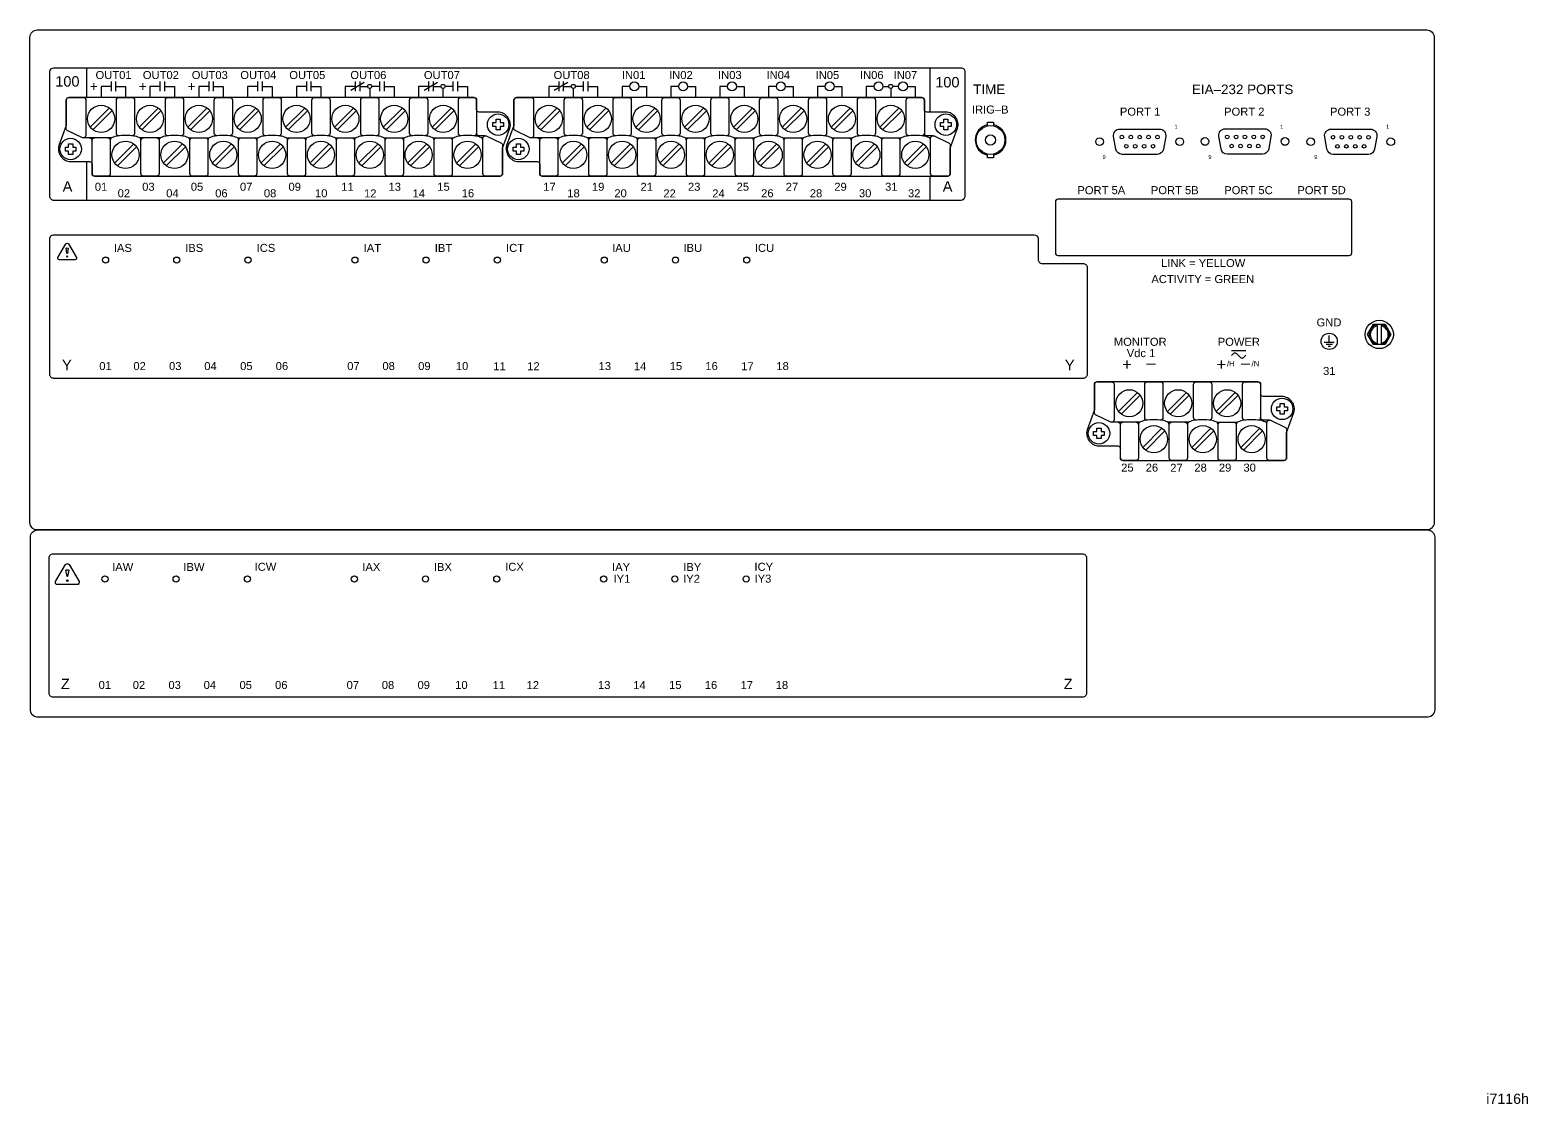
# Model space of a CAD drawing. Header units: inches. Extents: x 1.7 to 47, y 1 to 32.9.
# Drawn here: x 28.59 to 46.99, y 1 to 14.19 of the extents above; entities that cross this region are included whole.
import ezdxf
from ezdxf.enums import TextEntityAlignment as Align

# ---------------------------------------------------------------- set-up
doc = ezdxf.new("R2010")
doc.units = ezdxf.units.IN
doc.header["$MEASUREMENT"] = 0
doc.layers.add('5.0_____[DWG]', color=7, linetype='Continuous')
doc.styles.add('Arial', font='arial.ttf')

msp = doc.modelspace()

# ---------------------------------------------------------------- linework, layer by layer
at = {"layer": '5.0_____[DWG]', "flags": 128}
for points in [[(28.676, 14.187), (45.746, 14.187, -0.414214), (45.836, 14.097), (45.836, 8.138, -0.414214), (45.746, 8.048), (28.676, 8.048, -0.414214), (28.586, 8.138), (28.586, 14.097, -0.414214)], [(28.881, 13.724), (40.021, 13.724, -0.414222), (40.071, 13.674), (40.071, 12.144, -0.414132), (40.021, 12.094), (28.881, 12.094, -0.414295), (28.831, 12.144), (28.831, 13.674, -0.414205)], [(29.349, 12.423, 0.414213), (29.379, 12.393), (34.361, 12.393, 0.414214), (34.391, 12.423), (34.391, 12.736), (34.482, 12.981, 0.480048), (34.337, 13.179), (34.103, 13.179, -0.414214), (34.073, 13.209), (34.073, 13.327, 0.414212), (34.043, 13.357), (34.043, 13.357), (29.062, 13.357, 0.414215), (29.032, 13.327), (29.032, 13.014), (28.941, 12.77, 0.47859), (29.086, 12.571), (29.319, 12.571, -0.414214), (29.349, 12.541)], [(34.849, 12.423, 0.414213), (34.879, 12.393), (39.861, 12.393, 0.414214), (39.891, 12.423), (39.891, 12.736), (39.982, 12.981, 0.480048), (39.837, 13.179), (39.603, 13.179, -0.414214), (39.573, 13.209), (39.573, 13.327, 0.414212), (39.543, 13.357), (39.543, 13.357), (34.562, 13.357, 0.414215), (34.532, 13.327), (34.532, 13.014), (34.441, 12.77, 0.47859), (34.586, 12.571), (34.819, 12.571, -0.414214), (34.849, 12.541)], [(34.364, 12.393), (34.18, 12.393, -0.414214), (34.15, 12.423), (34.15, 12.86, -0.390527), (34.18, 12.888), (34.192, 12.888), (34.378, 12.799, -0.241514), (34.391, 12.779), (34.391, 12.423, -0.422157)], [(39.864, 12.393), (39.68, 12.393, -0.414214), (39.65, 12.423), (39.65, 12.86, -0.390527), (39.68, 12.888), (39.692, 12.888), (39.878, 12.799, -0.241514), (39.891, 12.779), (39.891, 12.423, -0.422157)], [(41.976, 12.971), (42.46, 12.971, -0.46318), (42.538, 12.879), (42.511, 12.725, -0.363045), (42.433, 12.66), (42.003, 12.66, -0.360245), (41.925, 12.725), (41.898, 12.879, -0.463312)], [(43.269, 12.974), (43.753, 12.974, -0.46318), (43.831, 12.881), (43.804, 12.728, -0.363045), (43.726, 12.662), (43.296, 12.662, -0.360245), (43.218, 12.727), (43.191, 12.881, -0.463312)], [(44.569, 12.97), (45.053, 12.97, -0.46318), (45.131, 12.877), (45.104, 12.724, -0.363045), (45.026, 12.659), (44.596, 12.659, -0.360245), (44.518, 12.724), (44.491, 12.877, -0.463312)], [(43.996, 8.902), (43.811, 8.901, -0.414214), (43.781, 8.931), (43.781, 9.369, -0.390527), (43.811, 9.397), (43.824, 9.397), (44.01, 9.307, -0.241514), (44.022, 9.287), (44.022, 8.931, -0.422157)], [(28.682, 8.048), (45.752, 8.048, -0.414214), (45.842, 7.958), (45.842, 5.838, -0.377572), (45.762, 5.748), (28.672, 5.748, -0.377563), (28.592, 5.838), (28.592, 7.958, -0.414214)]]:
    msp.add_lwpolyline(points, format="xyb", close=True, dxfattribs=at)
for points in [[(29.281, 13.724), (29.281, 13.357)], [(39.641, 13.724), (39.641, 13.179)], [(29.582, 13.494), (29.46, 13.494), (29.46, 13.357)], [(29.582, 13.554), (29.582, 13.434)], [(29.638, 13.554), (29.638, 13.434)], [(29.638, 13.494), (29.76, 13.494), (29.76, 13.357)], [(30.182, 13.494), (30.06, 13.494), (30.06, 13.357)], [(30.182, 13.554), (30.182, 13.434)], [(30.238, 13.554), (30.238, 13.434)], [(30.238, 13.494), (30.36, 13.494), (30.36, 13.357)], [(30.782, 13.494), (30.66, 13.494), (30.66, 13.357)], [(30.782, 13.554), (30.782, 13.434)], [(30.838, 13.554), (30.838, 13.434)], [(30.838, 13.494), (30.96, 13.494), (30.96, 13.357)], [(31.382, 13.494), (31.26, 13.494), (31.26, 13.357)], [(31.382, 13.554), (31.382, 13.434)], [(31.438, 13.554), (31.438, 13.434)], [(31.438, 13.494), (31.56, 13.494), (31.56, 13.357)], [(31.982, 13.494), (31.86, 13.494), (31.86, 13.357)], [(31.982, 13.554), (31.982, 13.434)], [(32.038, 13.554), (32.038, 13.434)], [(32.038, 13.494), (32.16, 13.494), (32.16, 13.357)], [(32.582, 13.494), (32.46, 13.494), (32.46, 13.357)], [(32.692, 13.544), (32.527, 13.444)], [(32.582, 13.554), (32.582, 13.434)], [(32.638, 13.554), (32.638, 13.434)], [(32.638, 13.494), (32.735, 13.494)], [(32.76, 13.469), (32.76, 13.357)], [(32.882, 13.494), (32.785, 13.494)], [(32.882, 13.554), (32.882, 13.434)], [(32.938, 13.554), (32.938, 13.434)], [(32.938, 13.494), (33.06, 13.494), (33.06, 13.357)], [(33.482, 13.494), (33.36, 13.494), (33.36, 13.357)], [(33.592, 13.544), (33.427, 13.444)], [(33.482, 13.554), (33.482, 13.434)], [(33.538, 13.554), (33.538, 13.434)], [(33.538, 13.494), (33.635, 13.494)], [(33.66, 13.469), (33.66, 13.357)], [(33.782, 13.494), (33.685, 13.494)], [(33.782, 13.554), (33.782, 13.434)], [(33.838, 13.554), (33.838, 13.434)], [(33.838, 13.494), (33.96, 13.494), (33.96, 13.357)], [(35.082, 13.494), (34.96, 13.494), (34.96, 13.357)], [(35.192, 13.544), (35.027, 13.444)], [(35.082, 13.554), (35.082, 13.434)], [(35.138, 13.554), (35.138, 13.434)], [(35.138, 13.494), (35.235, 13.494)], [(35.26, 13.469), (35.26, 13.357)], [(35.382, 13.494), (35.285, 13.494)], [(35.382, 13.554), (35.382, 13.434)], [(35.438, 13.554), (35.438, 13.434)], [(35.438, 13.494), (35.56, 13.494), (35.56, 13.357)], [(35.955, 13.494), (35.86, 13.494), (35.86, 13.357)], [(36.065, 13.494), (36.16, 13.494), (36.16, 13.357)], [(36.555, 13.494), (36.46, 13.494), (36.46, 13.357)], [(36.665, 13.494), (36.76, 13.494), (36.76, 13.357)], [(37.155, 13.494), (37.06, 13.494), (37.06, 13.357)], [(37.265, 13.494), (37.36, 13.494), (37.36, 13.357)], [(37.755, 13.494), (37.66, 13.494), (37.66, 13.357)], [(37.865, 13.494), (37.96, 13.494), (37.96, 13.357)], [(38.355, 13.494), (38.26, 13.494), (38.26, 13.357)], [(38.465, 13.494), (38.56, 13.494), (38.56, 13.357)], [(38.955, 13.494), (38.86, 13.494), (38.86, 13.357)], [(39.065, 13.494), (39.135, 13.494)], [(39.16, 13.469), (39.16, 13.357)], [(39.255, 13.494), (39.185, 13.494)], [(39.365, 13.494), (39.46, 13.494), (39.46, 13.357)], [(29.56, 13.229), (29.326, 12.995)], [(29.594, 13.195), (29.36, 12.961)], [(30.161, 13.229), (29.927, 12.995)], [(30.195, 13.195), (29.96, 12.961)], [(30.761, 13.229), (30.527, 12.995)], [(30.795, 13.195), (30.56, 12.961)], [(31.361, 13.229), (31.127, 12.995)], [(31.395, 13.195), (31.16, 12.961)], [(31.961, 13.229), (31.727, 12.995)], [(31.995, 13.195), (31.76, 12.961)], [(32.561, 13.229), (32.327, 12.995)], [(32.595, 13.195), (32.36, 12.961)], [(33.161, 13.229), (32.927, 12.995)], [(33.195, 13.195), (32.96, 12.961)], [(33.761, 13.229), (33.527, 12.995)], [(33.795, 13.195), (33.56, 12.961)], [(35.06, 13.229), (34.826, 12.995)], [(35.094, 13.195), (34.86, 12.961)], [(35.661, 13.229), (35.427, 12.995)], [(35.695, 13.195), (35.46, 12.961)], [(36.261, 13.229), (36.027, 12.995)], [(36.295, 13.195), (36.06, 12.961)], [(36.861, 13.229), (36.627, 12.995)], [(36.895, 13.195), (36.66, 12.961)], [(37.461, 13.229), (37.227, 12.995)], [(37.495, 13.195), (37.26, 12.961)], [(38.061, 13.229), (37.827, 12.995)], [(38.095, 13.195), (37.86, 12.961)], [(38.661, 13.229), (38.427, 12.995)], [(38.695, 13.195), (38.46, 12.961)], [(39.261, 13.229), (39.027, 12.995)], [(39.295, 13.195), (39.06, 12.961)], [(29.861, 12.788), (29.627, 12.554)], [(29.895, 12.754), (29.66, 12.52)], [(30.189, 12.862), (29.934, 12.862)], [(30.462, 12.788), (30.228, 12.554)], [(30.495, 12.754), (30.261, 12.52)], [(30.534, 12.862), (30.789, 12.862)], [(31.062, 12.788), (30.828, 12.554)], [(31.095, 12.754), (30.861, 12.52)], [(31.134, 12.862), (31.389, 12.862)], [(31.662, 12.788), (31.428, 12.554)], [(31.695, 12.754), (31.461, 12.52)], [(31.734, 12.862), (31.989, 12.862)], [(32.262, 12.788), (32.028, 12.554)], [(32.295, 12.754), (32.061, 12.52)], [(32.334, 12.862), (32.589, 12.862)], [(32.862, 12.788), (32.628, 12.554)], [(32.895, 12.754), (32.661, 12.52)], [(32.934, 12.862), (33.189, 12.862)], [(33.462, 12.788), (33.228, 12.554)], [(33.495, 12.754), (33.261, 12.52)], [(33.534, 12.862), (33.789, 12.862)], [(34.062, 12.788), (33.828, 12.554)], [(34.095, 12.754), (33.861, 12.52)], [(34.15, 12.863), (34.133, 12.863)], [(35.361, 12.788), (35.127, 12.554)], [(35.394, 12.754), (35.16, 12.52)], [(35.689, 12.862), (35.434, 12.862)], [(35.962, 12.788), (35.728, 12.554)], [(35.995, 12.754), (35.761, 12.52)], [(36.034, 12.862), (36.289, 12.862)], [(36.562, 12.788), (36.328, 12.554)], [(36.595, 12.754), (36.361, 12.52)], [(36.634, 12.862), (36.889, 12.862)], [(37.162, 12.788), (36.928, 12.554)], [(37.195, 12.754), (36.961, 12.52)], [(37.234, 12.862), (37.489, 12.862)], [(37.762, 12.788), (37.528, 12.554)], [(37.795, 12.754), (37.561, 12.52)], [(37.834, 12.862), (38.089, 12.862)], [(38.362, 12.788), (38.128, 12.554)], [(38.395, 12.754), (38.161, 12.52)], [(38.434, 12.862), (38.689, 12.862)], [(38.962, 12.788), (38.728, 12.554)], [(38.995, 12.754), (38.761, 12.52)], [(39.034, 12.862), (39.289, 12.862)], [(39.562, 12.788), (39.328, 12.554)], [(39.595, 12.754), (39.361, 12.52)], [(39.65, 12.863), (39.633, 12.863)], [(29.281, 12.571), (29.281, 12.094)], [(39.641, 12.393), (39.641, 12.094)], [(42.192, 9.737), (41.958, 9.503)], [(42.225, 9.704), (41.991, 9.47)], [(42.792, 9.737), (42.558, 9.503)], [(42.826, 9.704), (42.592, 9.47)], [(43.392, 9.737), (43.158, 9.503)], [(43.426, 9.704), (43.192, 9.47)], [(42.492, 9.296), (42.258, 9.062)], [(42.526, 9.263), (42.292, 9.029)], [(42.821, 9.37), (42.565, 9.37)], [(43.093, 9.296), (42.859, 9.062)], [(43.127, 9.263), (42.892, 9.029)], [(43.166, 9.37), (43.421, 9.37)], [(43.693, 9.296), (43.459, 9.062)], [(43.727, 9.263), (43.492, 9.029)], [(43.782, 9.371), (43.765, 9.371)]]:
    msp.add_lwpolyline(points, dxfattribs=at)
for points in [[(29.589, 12.862), (29.231, 12.862), (29.045, 12.952, -0.241986), (29.032, 12.971), (29.032, 13.327, -0.422157), (29.058, 13.357), (29.243, 13.357, -0.414214), (29.273, 13.327), (29.273, 12.89, -0.390527), (29.243, 12.862)], [(29.687, 12.889), (29.679, 12.889, -0.414214), (29.649, 12.919), (29.649, 13.327, -0.414214), (29.679, 13.357), (29.842, 13.357, -0.414214), (29.872, 13.327), (29.872, 12.919, -0.414214), (29.842, 12.889), (29.835, 12.889)], [(30.288, 12.889), (30.28, 12.889, -0.414214), (30.25, 12.919), (30.25, 13.327, -0.414214), (30.28, 13.357), (30.443, 13.357, -0.414214), (30.473, 13.327), (30.473, 12.919, -0.414214), (30.443, 12.889), (30.436, 12.889)], [(30.888, 12.889), (30.88, 12.889, -0.414214), (30.85, 12.919), (30.85, 13.327, -0.414214), (30.88, 13.357), (31.043, 13.357, -0.414214), (31.073, 13.327), (31.073, 12.919, -0.414214), (31.043, 12.889), (31.036, 12.889)], [(31.488, 12.889), (31.48, 12.889, -0.414214), (31.45, 12.919), (31.45, 13.327, -0.414214), (31.48, 13.357), (31.643, 13.357, -0.414214), (31.673, 13.327), (31.673, 12.919, -0.414214), (31.643, 12.889), (31.636, 12.889)], [(32.088, 12.889), (32.08, 12.889, -0.414214), (32.05, 12.919), (32.05, 13.327, -0.414214), (32.08, 13.357), (32.243, 13.357, -0.414214), (32.273, 13.327), (32.273, 12.919, -0.414214), (32.243, 12.889), (32.236, 12.889)], [(32.688, 12.889), (32.68, 12.889, -0.414214), (32.65, 12.919), (32.65, 13.327, -0.414214), (32.68, 13.357), (32.843, 13.357, -0.414214), (32.873, 13.327), (32.873, 12.919, -0.414214), (32.843, 12.889), (32.836, 12.889)], [(33.288, 12.889), (33.28, 12.889, -0.414214), (33.25, 12.919), (33.25, 13.327, -0.414214), (33.28, 13.357), (33.443, 13.357, -0.414214), (33.473, 13.327), (33.473, 12.919, -0.414214), (33.443, 12.889), (33.436, 12.889)], [(33.888, 12.889), (33.88, 12.889, -0.414214), (33.85, 12.919), (33.85, 13.327, -0.414214), (33.88, 13.357), (34.043, 13.357, -0.414214), (34.073, 13.327), (34.073, 12.919, -0.414214), (34.043, 12.889), (34.036, 12.889)], [(35.089, 12.862), (34.73, 12.862), (34.545, 12.952, -0.241986), (34.532, 12.971), (34.532, 13.327, -0.422157), (34.558, 13.357), (34.743, 13.357, -0.414214), (34.773, 13.327), (34.773, 12.89, -0.390527), (34.743, 12.862)], [(35.187, 12.889), (35.179, 12.889, -0.414214), (35.149, 12.919), (35.149, 13.327, -0.414214), (35.179, 13.357), (35.342, 13.357, -0.414214), (35.372, 13.327), (35.372, 12.919, -0.414214), (35.342, 12.889), (35.335, 12.889)], [(35.788, 12.889), (35.78, 12.889, -0.414214), (35.75, 12.919), (35.75, 13.327, -0.414214), (35.78, 13.357), (35.943, 13.357, -0.414214), (35.973, 13.327), (35.973, 12.919, -0.414214), (35.943, 12.889), (35.936, 12.889)], [(36.388, 12.889), (36.38, 12.889, -0.414214), (36.35, 12.919), (36.35, 13.327, -0.414214), (36.38, 13.357), (36.543, 13.357, -0.414214), (36.573, 13.327), (36.573, 12.919, -0.414214), (36.543, 12.889), (36.536, 12.889)], [(36.988, 12.889), (36.98, 12.889, -0.414214), (36.95, 12.919), (36.95, 13.327, -0.414214), (36.98, 13.357), (37.143, 13.357, -0.414214), (37.173, 13.327), (37.173, 12.919, -0.414214), (37.143, 12.889), (37.136, 12.889)], [(37.588, 12.889), (37.58, 12.889, -0.414214), (37.55, 12.919), (37.55, 13.327, -0.414214), (37.58, 13.357), (37.743, 13.357, -0.414214), (37.773, 13.327), (37.773, 12.919, -0.414214), (37.743, 12.889), (37.736, 12.889)], [(38.188, 12.889), (38.18, 12.889, -0.414214), (38.15, 12.919), (38.15, 13.327, -0.414214), (38.18, 13.357), (38.343, 13.357, -0.414214), (38.373, 13.327), (38.373, 12.919, -0.414214), (38.343, 12.889), (38.336, 12.889)], [(38.788, 12.889), (38.78, 12.889, -0.414214), (38.75, 12.919), (38.75, 13.327, -0.414214), (38.78, 13.357), (38.943, 13.357, -0.414214), (38.973, 13.327), (38.973, 12.919, -0.414214), (38.943, 12.889), (38.936, 12.889)], [(39.388, 12.889), (39.38, 12.889, -0.414214), (39.35, 12.919), (39.35, 13.327, -0.414214), (39.38, 13.357), (39.543, 13.357, -0.414214), (39.573, 13.327), (39.573, 12.919, -0.414214), (39.543, 12.889), (39.536, 12.889)], [(29.95, 12.832, 0.191033), (29.942, 12.856, 0.081668), (29.926, 12.866, 0.0591), (29.862, 12.885, 0.034646), (29.761, 12.892, 0.03436), (29.66, 12.885, 0.0591), (29.596, 12.866, 0.081668), (29.581, 12.856, 0.191033), (29.572, 12.832)], [(30.551, 12.832, 0.191033), (30.542, 12.856, 0.081668), (30.527, 12.866, 0.0591), (30.463, 12.885, 0.034646), (30.361, 12.892, 0.03436), (30.261, 12.885, 0.0591), (30.197, 12.866, 0.081668), (30.181, 12.856, 0.191033), (30.173, 12.832)], [(31.151, 12.832, 0.191033), (31.142, 12.856, 0.081668), (31.127, 12.866, 0.0591), (31.063, 12.885, 0.034646), (30.961, 12.892, 0.03436), (30.861, 12.885, 0.0591), (30.797, 12.866, 0.081668), (30.781, 12.856, 0.191033), (30.773, 12.832)], [(31.751, 12.832, 0.191033), (31.742, 12.856, 0.081668), (31.727, 12.866, 0.0591), (31.663, 12.885, 0.034646), (31.561, 12.892, 0.03436), (31.461, 12.885, 0.0591), (31.397, 12.866, 0.081668), (31.381, 12.856, 0.191033), (31.373, 12.832)], [(32.351, 12.832, 0.191033), (32.342, 12.856, 0.081668), (32.327, 12.866, 0.0591), (32.263, 12.885, 0.034646), (32.161, 12.892, 0.03436), (32.061, 12.885, 0.0591), (31.997, 12.866, 0.081668), (31.981, 12.856, 0.191033), (31.973, 12.832)], [(32.951, 12.832, 0.191033), (32.942, 12.856, 0.081668), (32.927, 12.866, 0.0591), (32.863, 12.885, 0.034646), (32.761, 12.892, 0.03436), (32.661, 12.885, 0.0591), (32.597, 12.866, 0.081668), (32.581, 12.856, 0.191033), (32.573, 12.832)], [(33.551, 12.832, 0.191033), (33.542, 12.856, 0.081668), (33.527, 12.866, 0.0591), (33.463, 12.885, 0.034646), (33.361, 12.892, 0.03436), (33.261, 12.885, 0.0591), (33.197, 12.866, 0.081668), (33.181, 12.856, 0.191033), (33.173, 12.832)], [(34.15, 12.84, 0.127742), (34.142, 12.856, 0.081668), (34.127, 12.866, 0.0591), (34.063, 12.885, 0.034646), (33.962, 12.892, 0.03436), (33.861, 12.885, 0.0591), (33.797, 12.866, 0.081668), (33.781, 12.856, 0.191033), (33.773, 12.832)], [(34.18, 12.888), (34.103, 12.888, -0.414214), (34.073, 12.918)], [(35.45, 12.832, 0.191033), (35.442, 12.856, 0.081668), (35.426, 12.866, 0.0591), (35.362, 12.885, 0.034646), (35.261, 12.892, 0.03436), (35.16, 12.885, 0.0591), (35.096, 12.866, 0.081668), (35.081, 12.856, 0.191033), (35.072, 12.832)], [(36.051, 12.832, 0.191033), (36.042, 12.856, 0.081668), (36.027, 12.866, 0.0591), (35.963, 12.885, 0.034646), (35.861, 12.892, 0.03436), (35.761, 12.885, 0.0591), (35.697, 12.866, 0.081668), (35.681, 12.856, 0.191033), (35.673, 12.832)], [(36.651, 12.832, 0.191033), (36.642, 12.856, 0.081668), (36.627, 12.866, 0.0591), (36.563, 12.885, 0.034646), (36.461, 12.892, 0.03436), (36.361, 12.885, 0.0591), (36.297, 12.866, 0.081668), (36.281, 12.856, 0.191033), (36.273, 12.832)], [(37.251, 12.832, 0.191033), (37.242, 12.856, 0.081668), (37.227, 12.866, 0.0591), (37.163, 12.885, 0.034646), (37.061, 12.892, 0.03436), (36.961, 12.885, 0.0591), (36.897, 12.866, 0.081668), (36.881, 12.856, 0.191033), (36.873, 12.832)], [(37.851, 12.832, 0.191033), (37.842, 12.856, 0.081668), (37.827, 12.866, 0.0591), (37.763, 12.885, 0.034646), (37.661, 12.892, 0.03436), (37.561, 12.885, 0.0591), (37.497, 12.866, 0.081668), (37.481, 12.856, 0.191033), (37.473, 12.832)], [(38.451, 12.832, 0.191033), (38.442, 12.856, 0.081668), (38.427, 12.866, 0.0591), (38.363, 12.885, 0.034646), (38.261, 12.892, 0.03436), (38.161, 12.885, 0.0591), (38.097, 12.866, 0.081668), (38.081, 12.856, 0.191033), (38.073, 12.832)], [(39.051, 12.832, 0.191033), (39.042, 12.856, 0.081668), (39.027, 12.866, 0.0591), (38.963, 12.885, 0.034646), (38.861, 12.892, 0.03436), (38.761, 12.885, 0.0591), (38.697, 12.866, 0.081668), (38.681, 12.856, 0.191033), (38.673, 12.832)], [(39.65, 12.84, 0.127742), (39.642, 12.856, 0.081668), (39.627, 12.866, 0.0591), (39.563, 12.885, 0.034646), (39.462, 12.892, 0.03436), (39.361, 12.885, 0.0591), (39.297, 12.866, 0.081668), (39.281, 12.856, 0.191033), (39.273, 12.832)], [(39.68, 12.888), (39.603, 12.888, -0.414214), (39.573, 12.918)], [(29.319, 12.862, -0.414214), (29.349, 12.832)], [(29.542, 12.862, -0.414214), (29.572, 12.832), (29.572, 12.423, -0.414214), (29.542, 12.393), (29.379, 12.393, -0.414214), (29.349, 12.423), (29.349, 12.832, -0.414214), (29.379, 12.862)], [(30.143, 12.862, -0.414214), (30.173, 12.832), (30.173, 12.423, -0.414214), (30.143, 12.393), (29.98, 12.393, -0.414214), (29.95, 12.423), (29.95, 12.832, -0.414214), (29.98, 12.862)], [(30.743, 12.862, -0.414214), (30.773, 12.832), (30.773, 12.423, -0.414214), (30.743, 12.393), (30.58, 12.393, -0.414214), (30.55, 12.423), (30.55, 12.832, -0.414214), (30.58, 12.862)], [(31.343, 12.862, -0.414214), (31.373, 12.832), (31.373, 12.423, -0.414214), (31.343, 12.393), (31.18, 12.393, -0.414214), (31.15, 12.423), (31.15, 12.832, -0.414214), (31.18, 12.862)], [(31.943, 12.862, -0.414214), (31.973, 12.832), (31.973, 12.423, -0.414214), (31.943, 12.393), (31.78, 12.393, -0.414214), (31.75, 12.423), (31.75, 12.832, -0.414214), (31.78, 12.862)], [(32.543, 12.862, -0.414214), (32.573, 12.832), (32.573, 12.423, -0.414214), (32.543, 12.393), (32.38, 12.393, -0.414214), (32.35, 12.423), (32.35, 12.832, -0.414214), (32.38, 12.862)], [(33.143, 12.862, -0.414214), (33.173, 12.832), (33.173, 12.423, -0.414214), (33.143, 12.393), (32.98, 12.393, -0.414214), (32.95, 12.423), (32.95, 12.832, -0.414214), (32.98, 12.862)], [(33.743, 12.862, -0.414214), (33.773, 12.832), (33.773, 12.423, -0.414214), (33.743, 12.393), (33.58, 12.393, -0.414214), (33.55, 12.423), (33.55, 12.832, -0.414214), (33.58, 12.862)], [(34.819, 12.862, -0.414214), (34.849, 12.832)], [(35.042, 12.862, -0.414214), (35.072, 12.832), (35.072, 12.423, -0.414214), (35.042, 12.393), (34.879, 12.393, -0.414214), (34.849, 12.423), (34.849, 12.832, -0.414214), (34.879, 12.862)], [(35.643, 12.862, -0.414214), (35.673, 12.832), (35.673, 12.423, -0.414214), (35.643, 12.393), (35.48, 12.393, -0.414214), (35.45, 12.423), (35.45, 12.832, -0.414214), (35.48, 12.862)], [(36.243, 12.862, -0.414214), (36.273, 12.832), (36.273, 12.423, -0.414214), (36.243, 12.393), (36.08, 12.393, -0.414214), (36.05, 12.423), (36.05, 12.832, -0.414214), (36.08, 12.862)], [(36.843, 12.862, -0.414214), (36.873, 12.832), (36.873, 12.423, -0.414214), (36.843, 12.393), (36.68, 12.393, -0.414214), (36.65, 12.423), (36.65, 12.832, -0.414214), (36.68, 12.862)], [(37.443, 12.862, -0.414214), (37.473, 12.832), (37.473, 12.423, -0.414214), (37.443, 12.393), (37.28, 12.393, -0.414214), (37.25, 12.423), (37.25, 12.832, -0.414214), (37.28, 12.862)], [(38.043, 12.862, -0.414214), (38.073, 12.832), (38.073, 12.423, -0.414214), (38.043, 12.393), (37.88, 12.393, -0.414214), (37.85, 12.423), (37.85, 12.832, -0.414214), (37.88, 12.862)], [(38.643, 12.862, -0.414214), (38.673, 12.832), (38.673, 12.423, -0.414214), (38.643, 12.393), (38.48, 12.393, -0.414214), (38.45, 12.423), (38.45, 12.832, -0.414214), (38.48, 12.862)], [(39.243, 12.862, -0.414214), (39.273, 12.832), (39.273, 12.423, -0.414214), (39.243, 12.393), (39.08, 12.393, -0.414214), (39.05, 12.423), (39.05, 12.832, -0.414214), (39.08, 12.862)], [(41.572, 11.271), (41.572, 9.959, -0.414214), (41.522, 9.909), (28.88, 9.909, -0.414214), (28.83, 9.959), (28.83, 11.622, -0.414214), (28.88, 11.672), (40.92, 11.672, -0.411506), (40.971, 11.622), (40.971, 11.371, 0.415274), (41.021, 11.32), (41.522, 11.32, -0.415545), (41.572, 11.27)], [(43.704, 9.836, 0.414212), (43.674, 9.866), (41.693, 9.866, 0.414215), (41.663, 9.836), (41.663, 9.523), (41.572, 9.278, 0.47859), (41.717, 9.079), (41.951, 9.079, -0.414214), (41.981, 9.049)], [(42.22, 9.37), (41.862, 9.37), (41.676, 9.46, -0.241986), (41.663, 9.48), (41.663, 9.836, -0.422157), (41.69, 9.866), (41.874, 9.866, -0.414214), (41.904, 9.836), (41.904, 9.399, -0.390527), (41.874, 9.37)], [(42.318, 9.397), (42.31, 9.397, -0.414214), (42.28, 9.427), (42.28, 9.836, -0.414214), (42.31, 9.866), (42.473, 9.866, -0.414214), (42.503, 9.836), (42.503, 9.427, -0.414214), (42.473, 9.397), (42.466, 9.397)], [(42.919, 9.397), (42.911, 9.397, -0.414214), (42.881, 9.427), (42.881, 9.836, -0.414214), (42.911, 9.866), (43.074, 9.866, -0.414214), (43.104, 9.836), (43.104, 9.427, -0.414214), (43.074, 9.397), (43.067, 9.397)], [(43.519, 9.397), (43.511, 9.397, -0.414214), (43.481, 9.427), (43.481, 9.836, -0.414214), (43.511, 9.866), (43.674, 9.866, -0.414214), (43.704, 9.836), (43.704, 9.427, -0.414214), (43.674, 9.397), (43.667, 9.397)], [(41.981, 8.931, 0.414213), (42.011, 8.901), (43.992, 8.901, 0.414214), (44.022, 8.931), (44.022, 9.245), (44.113, 9.489, 0.480048), (43.968, 9.687), (43.734, 9.687, -0.414214), (43.704, 9.717)], [(42.581, 9.34, 0.191033), (42.573, 9.364, 0.081668), (42.557, 9.374, 0.0591), (42.494, 9.394, 0.034646), (42.392, 9.401, 0.03436), (42.291, 9.394, 0.0591), (42.228, 9.374, 0.081668), (42.212, 9.364, 0.191033), (42.203, 9.34)], [(43.182, 9.34, 0.191033), (43.174, 9.364, 0.081668), (43.158, 9.374, 0.0591), (43.094, 9.394, 0.034646), (42.993, 9.401, 0.03436), (42.892, 9.394, 0.0591), (42.828, 9.374, 0.081668), (42.813, 9.364, 0.191033), (42.804, 9.34)], [(43.781, 9.349, 0.127742), (43.774, 9.364, 0.081668), (43.758, 9.374, 0.0591), (43.694, 9.394, 0.034646), (43.593, 9.401, 0.03436), (43.492, 9.394, 0.0591), (43.428, 9.374, 0.081668), (43.413, 9.364, 0.191033), (43.404, 9.34)], [(43.811, 9.397), (43.734, 9.397, -0.414214), (43.704, 9.427)], [(41.951, 9.37, -0.414214), (41.981, 9.34)], [(42.173, 9.37, -0.414214), (42.203, 9.34), (42.203, 8.931, -0.414214), (42.173, 8.901), (42.011, 8.901, -0.414214), (41.981, 8.931), (41.981, 9.34, -0.414214), (42.011, 9.37)], [(42.774, 9.37, -0.414214), (42.804, 9.34), (42.804, 8.931, -0.414214), (42.774, 8.901), (42.611, 8.901, -0.414214), (42.581, 8.931), (42.581, 9.34, -0.414214), (42.611, 9.37)], [(43.374, 9.37, -0.414214), (43.404, 9.34), (43.404, 8.931, -0.414214), (43.374, 8.901), (43.211, 8.901, -0.414214), (43.181, 8.931), (43.181, 9.34, -0.414214), (43.211, 9.37)]]:
    msp.add_lwpolyline(points, format="xyb", dxfattribs=at)
for points in [[(34.312, 13.05), (34.312, 13.09), (34.362, 13.09), (34.362, 13.05), (34.402, 13.05), (34.402, 13), (34.362, 13), (34.362, 12.96), (34.312, 12.96), (34.312, 13), (34.271, 13), (34.271, 13.05)], [(39.812, 13.05), (39.812, 13.09), (39.862, 13.09), (39.862, 13.05), (39.902, 13.05), (39.902, 13), (39.862, 13), (39.862, 12.96), (39.812, 12.96), (39.812, 13), (39.771, 13), (39.771, 13.05)], [(29.061, 12.75), (29.061, 12.79), (29.111, 12.79), (29.111, 12.75), (29.151, 12.75), (29.151, 12.7), (29.111, 12.7), (29.111, 12.66), (29.061, 12.66), (29.061, 12.7), (29.021, 12.7), (29.021, 12.75)], [(34.561, 12.75), (34.561, 12.79), (34.611, 12.79), (34.611, 12.75), (34.651, 12.75), (34.651, 12.7), (34.611, 12.7), (34.611, 12.66), (34.561, 12.66), (34.561, 12.7), (34.521, 12.7), (34.521, 12.75)], [(43.943, 9.559), (43.943, 9.599), (43.993, 9.599), (43.993, 9.559), (44.033, 9.559), (44.033, 9.509), (43.993, 9.509), (43.993, 9.469), (43.943, 9.469), (43.943, 9.509), (43.903, 9.509), (43.903, 9.559)], [(41.693, 9.258), (41.693, 9.299), (41.743, 9.299), (41.743, 9.258), (41.783, 9.258), (41.783, 9.208), (41.743, 9.208), (41.743, 9.169), (41.693, 9.169), (41.693, 9.208), (41.652, 9.208), (41.652, 9.258)]]:
    msp.add_lwpolyline(points, close=True, dxfattribs=at)
at = {"layer": '5.0_____[DWG]'}
for points in [[(40.348, 13.022, 0.815611), (40.348, 12.651)], [(40.423, 12.651, 0.820361), (40.423, 13.022)], [(41.183, 12.079), (41.183, 11.449, 0.414164), (41.213, 11.419), (44.793, 11.419, 0.414197), (44.823, 11.449), (44.823, 12.079, 0.414263), (44.793, 12.109), (41.213, 12.109, 0.41423), (41.183, 12.079, 0.462293)], [(45.134, 10.57, 0.802175), (45.134, 10.325, 0.802175)], [(45.134, 10.554, 0.779376), (45.134, 10.341)], [(45.188, 10.326, 0.802179), (45.188, 10.57)], [(45.188, 10.341, 0.776676), (45.188, 10.554)], [(43.344, 10.188), (43.374, 10.218, -0.328455), (43.408, 10.213), (43.456, 10.166, 0.339292), (43.49, 10.162), (43.521, 10.193)]]:
    msp.add_lwpolyline(points, format="xyb", dxfattribs=at)
for points in [[(40.348, 13.009), (40.348, 13.054), (40.423, 13.054), (40.423, 13.009)], [(40.423, 12.663), (40.423, 12.618), (40.348, 12.618), (40.348, 12.663)], [(45.134, 10.573), (45.134, 10.323)], [(45.188, 10.323), (45.188, 10.573)], [(44.484, 10.354), (44.609, 10.354)], [(44.507, 10.329), (44.586, 10.329)], [(44.546, 10.354), (44.546, 10.434)], [(43.344, 10.25), (43.521, 10.25)], [(44.532, 10.304), (44.561, 10.304)]]:
    msp.add_lwpolyline(points, dxfattribs=at)
for points in [[(29.061, 11.56), (29.157, 11.395, -0.555022), (29.139, 11.365), (28.948, 11.365, -0.555022), (28.93, 11.395), (29.027, 11.56, -0.531445)], [(29.031, 11.507, -0.299493), (29.057, 11.507), (29.046, 11.445), (29.046, 11.444), (29.042, 11.444), (29.041, 11.445), (29.031, 11.507)], [(29.067, 7.623), (29.189, 7.414, -0.555022), (29.166, 7.376), (28.924, 7.376, -0.555022), (28.901, 7.414), (29.024, 7.623, -0.531445)], [(29.029, 7.555, -0.299493), (29.062, 7.555), (29.049, 7.477), (29.048, 7.476), (29.043, 7.476), (29.042, 7.477), (29.029, 7.555)]]:
    msp.add_lwpolyline(points, format="xyb", close=True, dxfattribs=at)
msp.add_lwpolyline([(45.017, 10.448), (45.089, 10.573), (45.233, 10.573), (45.305, 10.448), (45.233, 10.323), (45.089, 10.323)], close=True, dxfattribs=at)
at = {"layer": '5.0_____[DWG]', "linetype": 'Continuous', "flags": 128}
msp.add_lwpolyline([(28.872, 7.755), (41.515, 7.755, -0.414214), (41.565, 7.705), (41.565, 6.043, -0.414214), (41.515, 5.993), (28.872, 5.993, -0.414214), (28.822, 6.043), (28.822, 7.705, -0.414214)], format="xyb", close=True, dxfattribs=at)
at = {"layer": '5.0_____[DWG]'}
for centre, radius in [((32.76, 13.494), 0.025), ((33.66, 13.494), 0.025), ((35.26, 13.494), 0.025), ((36.01, 13.494), 0.055), ((36.61, 13.494), 0.055), ((37.21, 13.494), 0.055), ((37.81, 13.494), 0.055), ((38.41, 13.494), 0.055), ((39.01, 13.494), 0.055), ((39.16, 13.494), 0.025), ((39.31, 13.494), 0.055), ((29.46, 13.095), 0.167), ((30.061, 13.095), 0.167), ((30.661, 13.095), 0.167), ((31.261, 13.095), 0.167), ((31.861, 13.095), 0.167), ((32.461, 13.095), 0.167), ((33.061, 13.095), 0.167), ((33.661, 13.095), 0.167), ((34.96, 13.095), 0.167), ((35.561, 13.095), 0.167), ((36.161, 13.095), 0.167), ((36.761, 13.095), 0.167), ((37.361, 13.095), 0.167), ((37.961, 13.095), 0.167), ((38.561, 13.095), 0.167), ((39.161, 13.095), 0.167), ((34.337, 13.025), 0.132), ((39.837, 13.025), 0.132), ((40.386, 12.836), 0.177), ((40.386, 12.836), 0.0625), ((42, 12.871), 0.0225), ((42.109, 12.871), 0.0225), ((42.218, 12.871), 0.0225), ((42.327, 12.871), 0.0225), ((42.436, 12.871), 0.0225), ((43.293, 12.874), 0.0225), ((43.402, 12.874), 0.0225), ((43.511, 12.874), 0.0225), ((43.62, 12.874), 0.0225), ((43.729, 12.874), 0.0225), ((44.593, 12.87), 0.0225), ((44.702, 12.87), 0.0225), ((44.811, 12.87), 0.0225), ((44.92, 12.87), 0.0225), ((45.029, 12.87), 0.0225), ((29.086, 12.725), 0.132), ((29.761, 12.654), 0.167), ((30.361, 12.654), 0.167), ((30.961, 12.654), 0.167), ((31.561, 12.654), 0.167), ((32.161, 12.654), 0.167), ((32.761, 12.654), 0.167), ((33.361, 12.654), 0.167), ((33.962, 12.654), 0.167), ((34.586, 12.725), 0.132), ((35.261, 12.654), 0.167), ((35.861, 12.654), 0.167), ((36.461, 12.654), 0.167), ((37.061, 12.654), 0.167), ((37.661, 12.654), 0.167), ((38.261, 12.654), 0.167), ((38.861, 12.654), 0.167), ((39.462, 12.654), 0.167), ((41.726, 12.816), 0.047), ((42.054, 12.76), 0.0225), ((42.163, 12.76), 0.0225), ((42.272, 12.76), 0.0225), ((42.382, 12.76), 0.0225), ((42.71, 12.816), 0.047), ((43.019, 12.818), 0.047), ((43.348, 12.762), 0.0225), ((43.457, 12.762), 0.0225), ((43.566, 12.762), 0.0225), ((43.675, 12.762), 0.0225), ((44.003, 12.818), 0.047), ((44.319, 12.814), 0.047), ((44.648, 12.758), 0.0225), ((44.757, 12.758), 0.0225), ((44.866, 12.758), 0.0225), ((44.975, 12.758), 0.0225), ((45.303, 12.814), 0.047), ((29.044, 11.405), 0.00744), ((45.161, 10.448), 0.174), ((44.546, 10.364), 0.1), ((42.091, 9.603), 0.167), ((42.692, 9.603), 0.167), ((43.292, 9.603), 0.167), ((43.968, 9.534), 0.132), ((41.718, 9.234), 0.132), ((42.392, 9.162), 0.167), ((42.993, 9.162), 0.167), ((43.593, 9.162), 0.167), ((29.045, 7.426), 0.00944)]:
    msp.add_circle(centre, radius, dxfattribs=at)
at = {"layer": '5.0_____[DWG]', "linetype": 'Continuous'}
for centre in [(29.515, 11.361), (30.39, 11.361), (31.265, 11.361), (32.578, 11.361), (33.453, 11.361), (34.328, 11.361), (35.641, 11.361), (36.516, 11.361), (37.391, 11.361), (29.508, 7.445), (30.382, 7.445), (31.258, 7.445), (32.571, 7.445), (33.445, 7.445), (34.321, 7.445), (35.634, 7.445), (36.508, 7.445), (37.384, 7.445)]:
    msp.add_circle(centre, 0.0375, dxfattribs=at)

# ---------------------------------------------------------------- texts
at = {"layer": '5.0_____[DWG]', "style": 'Arial'}
for s, height, p in [('100', 0.1278, (28.897, 13.492)), ('OUT01', 0.0983, (29.392, 13.585)), ('OUT02', 0.0983, (29.973, 13.585)), ('OUT03', 0.0983, (30.574, 13.585)), ('OUT04', 0.0983, (31.17, 13.585)), ('OUT05', 0.0983, (31.772, 13.585)), ('OUT06', 0.0983, (32.522, 13.585)), ('OUT07', 0.0983, (33.425, 13.585)), ('OUT08', 0.0983, (35.019, 13.585)), ('IN01', 0.0983, (35.857, 13.585)), ('IN02', 0.0983, (36.438, 13.585)), ('IN03', 0.0983, (37.039, 13.585)), ('IN04', 0.0983, (37.634, 13.585)), ('IN05', 0.0983, (38.237, 13.585)), ('IN06', 0.0983, (38.782, 13.585)), ('IN07', 0.0983, (39.195, 13.585)), ('+', 0.118, (29.323, 13.437)), ('+', 0.118, (29.923, 13.437)), ('+', 0.118, (30.523, 13.437)), ('100', 0.1278, (39.707, 13.482)), ('TIME', 0.118, (40.173, 13.4)), ('EIA–232 PORTS', 0.118, (42.86, 13.399)), ('IRIG–B', 0.0983, (40.157, 13.161)), ('PORT 1', 0.0983, (41.975, 13.135)), ('PORT 2', 0.0983, (43.255, 13.135)), ('PORT 3', 0.0983, (44.556, 13.135)), ('1', 0.0492, (42.645, 12.974)), ('1', 0.0492, (42.645, 12.974)), ('1', 0.0492, (43.945, 12.974)), ('1', 0.0492, (43.945, 12.974)), ('1', 0.0492, (45.245, 12.974)), ('1', 0.0492, (45.245, 12.974)), ('9', 0.0492, (41.762, 12.604)), ('9', 0.0492, (41.762, 12.604)), ('9', 0.0492, (43.062, 12.604)), ('9', 0.0492, (43.062, 12.604)), ('9', 0.0492, (44.362, 12.604)), ('9', 0.0492, (44.362, 12.604)), ('A', 0.128, (28.988, 12.202)), ('01', 0.0983, (29.383, 12.213)), ('02', 0.0983, (29.664, 12.133)), ('03', 0.0983, (29.965, 12.213)), ('04', 0.0983, (30.26, 12.133)), ('05', 0.0983, (30.562, 12.213)), ('06', 0.0983, (30.862, 12.133)), ('07', 0.0983, (31.166, 12.213)), ('08', 0.0983, (31.46, 12.133)), ('09', 0.0983, (31.762, 12.213)), ('10', 0.0983, (32.088, 12.133)), ('11', 0.0983, (32.41, 12.212)), ('12', 0.0983, (32.69, 12.131)), ('13', 0.0983, (32.991, 12.213)), ('14', 0.0983, (33.287, 12.131)), ('15', 0.0983, (33.59, 12.213)), ('16', 0.0983, (33.89, 12.133)), ('17', 0.0983, (34.892, 12.212)), ('18', 0.0983, (35.187, 12.133)), ('19', 0.0983, (35.49, 12.213)), ('20', 0.0983, (35.765, 12.133)), ('21', 0.0983, (36.086, 12.212)), ('22', 0.0983, (36.367, 12.131)), ('23', 0.0983, (36.669, 12.213)), ('24', 0.0983, (36.968, 12.131)), ('25', 0.0983, (37.267, 12.213)), ('26', 0.0983, (37.568, 12.133)), ('27', 0.0983, (37.87, 12.212)), ('28', 0.0983, (38.166, 12.133)), ('29', 0.0983, (38.467, 12.213)), ('30', 0.0983, (38.769, 12.133)), ('31', 0.0983, (39.091, 12.213)), ('32', 0.0983, (39.372, 12.133)), ('A', 0.128, (39.799, 12.202)), ('PORT 5A', 0.0983, (41.453, 12.171)), ('PORT 5B', 0.0983, (42.355, 12.171)), ('PORT 5C', 0.0983, (43.257, 12.171)), ('PORT 5D', 0.0983, (44.155, 12.171)), ('IAS', 0.0983, (29.617, 11.462)), ('IBS', 0.0983, (30.493, 11.462)), ('ICS', 0.0983, (31.371, 11.462)), ('IAT', 0.0983, (32.686, 11.461)), ('IBT', 0.0983, (33.559, 11.461)), ('ICT', 0.0983, (34.435, 11.462)), ('IAU', 0.0983, (35.738, 11.462)), ('IBU', 0.0983, (36.614, 11.462)), ('ICU', 0.0983, (37.491, 11.462)), ('LINK = YELLOW', 0.09833, (42.481, 11.276)), ('ACTIVITY = GREEN', 0.09833, (42.362, 11.079)), ('GND', 0.0983, (44.391, 10.547)), ('MONITOR', 0.0983, (41.901, 10.309)), ('POWER', 0.0983, (43.177, 10.309)), ('Y', 0.128, (28.98, 10.009)), ('Y', 0.128, (41.299, 10.009)), ('+', 0.147, (42.003, 10.008)), ('Vdc 1', 0.0983, (42.059, 10.17)), ('+', 0.147, (43.16, 10.008)), ('/H', 0.0688, (43.29, 10.055)), ('/N', 0.0688, (43.592, 10.055)), ('01', 0.0983, (29.438, 10.011)), ('02', 0.0983, (29.857, 10.011)), ('03', 0.0983, (30.295, 10.011)), ('04', 0.0983, (30.728, 10.011)), ('05', 0.0983, (31.168, 10.011)), ('06', 0.0983, (31.605, 10.011)), ('07', 0.0983, (32.484, 10.011)), ('08', 0.0983, (32.916, 10.011)), ('09', 0.0983, (33.355, 10.011)), ('10', 0.0983, (33.818, 10.011)), ('11', 0.0983, (34.278, 10.009)), ('12', 0.0983, (34.695, 10.009)), ('13', 0.0983, (35.572, 10.011)), ('14', 0.0983, (36.005, 10.009)), ('15', 0.0983, (36.445, 10.011)), ('16', 0.0983, (36.883, 10.011)), ('17', 0.0983, (37.323, 10.009)), ('18', 0.0983, (37.755, 10.011)), ('–', 0.147, (42.3, 10.029)), ('–', 0.147, (43.461, 10.029)), ('31', 0.0983, (44.471, 9.951)), ('25', 0.0983, (41.991, 8.764)), ('26', 0.0983, (42.292, 8.764)), ('27', 0.0983, (42.594, 8.762)), ('28', 0.0983, (42.89, 8.764)), ('29', 0.0983, (43.191, 8.764)), ('30', 0.0983, (43.493, 8.764)), ('IAW', 0.0983, (29.596, 7.544)), ('IBW', 0.0983, (30.471, 7.544)), ('ICW', 0.0983, (31.346, 7.546)), ('IAX', 0.0983, (32.669, 7.544)), ('IBX', 0.0983, (33.548, 7.544)), ('ICX', 0.0983, (34.424, 7.546)), ('IAY', 0.0983, (35.737, 7.544)), ('IBY', 0.0983, (36.611, 7.544)), ('ICY', 0.0983, (37.486, 7.546)), ('IY1', 0.0983, (35.755, 7.399)), ('IY2', 0.0983, (36.61, 7.399)), ('IY3', 0.0983, (37.487, 7.401)), ('Z', 0.128, (28.966, 6.093)), ('01', 0.0983, (29.43, 6.095)), ('02', 0.0983, (29.849, 6.095)), ('03', 0.0983, (30.287, 6.095)), ('04', 0.0983, (30.72, 6.095)), ('05', 0.0983, (31.16, 6.095)), ('06', 0.0983, (31.597, 6.095)), ('07', 0.0983, (32.476, 6.095)), ('08', 0.0983, (32.908, 6.095)), ('09', 0.0983, (33.347, 6.095)), ('10', 0.0983, (33.81, 6.095)), ('11', 0.0983, (34.27, 6.093)), ('12', 0.0983, (34.687, 6.093)), ('13', 0.0983, (35.564, 6.095)), ('14', 0.0983, (35.997, 6.093)), ('15', 0.0983, (36.437, 6.095)), ('16', 0.0983, (36.875, 6.095)), ('17', 0.0983, (37.315, 6.093)), ('18', 0.0983, (37.747, 6.095)), ('Z', 0.128, (41.285, 6.093))]:
    msp.add_text(s, height=height, dxfattribs=at).set_placement(p)
msp.add_text('i7116h', height=0.125, dxfattribs=at).set_placement((47, 1), align=Align.RIGHT)

doc.saveas('drawing.dxf')
